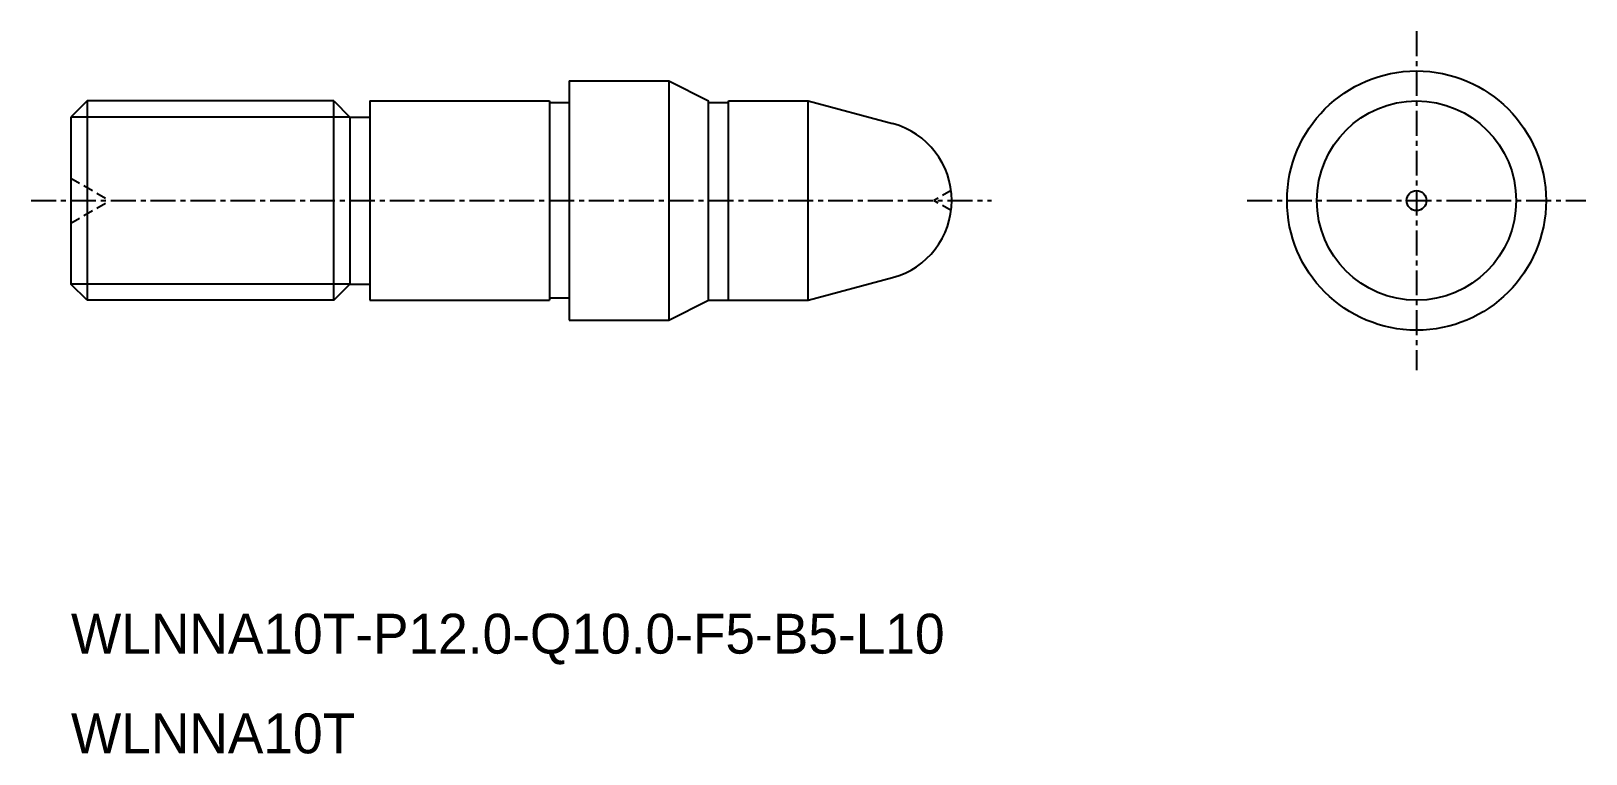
# Model space of a CAD drawing. Extents: x -2411.1 to -2333.1, y -821.3 to -785.
import ezdxf

# ---------------------------------------------------------------- set-up
doc = ezdxf.new("R2010")
doc.units = 0
doc.linetypes.add('CENTER', pattern=[2, 1.25, -0.25, 0.25, -0.25])
doc.linetypes.add('DASHED', pattern=[0.75, 0.5, -0.25])
doc.layers.get('0').update_dxf_attribs({"linetype": 'CONTINUOUS'})
doc.layers.add('CENTER', color=1, linetype='CENTER')

msp = doc.modelspace()

# ---------------------------------------------------------------- linework, layer by layer
at = {"color": 7, "linetype": 'CONTINUOUS'}
for p, q in [((-2384.121, -787.537), (-2379.121, -787.537)), ((-2384.121, -787.537), (-2384.121, -799.537)), ((-2379.121, -787.537), (-2379.121, -799.537)), ((-2408.309, -788.537), (-2409.121, -789.349)), ((-2395.933, -788.537), (-2408.309, -788.537)), ((-2408.305, -788.537), (-2408.305, -798.537)), ((-2395.938, -788.537), (-2395.938, -798.537)), ((-2395.933, -788.537), (-2395.121, -789.349)), ((-2394.121, -788.537), (-2385.095, -788.537)), ((-2394.121, -788.537), (-2394.121, -798.537)), ((-2385.095, -788.537), (-2385.095, -798.537)), ((-2372.121, -788.537), (-2367.881, -789.674)), ((-2372.121, -798.537), (-2372.121, -788.537)), ((-2409.121, -789.349), (-2409.121, -797.725)), ((-2395.121, -789.349), (-2395.121, -797.725)), ((-2395.121, -789.35), (-2394.121, -789.35)), ((-2372.121, -798.537), (-2367.881, -797.401)), ((-2408.309, -798.537), (-2409.121, -797.725)), ((-2395.933, -798.537), (-2395.121, -797.725)), ((-2395.121, -797.725), (-2394.121, -797.725)), ((-2395.933, -798.537), (-2408.309, -798.537)), ((-2394.121, -798.537), (-2385.095, -798.537)), ((-2384.121, -799.537), (-2379.121, -799.537))]:
    msp.add_line(p, q, dxfattribs=at)
at = {"color": 7}
for p, q in [((-2379.121, -787.537), (-2377.121, -788.537)), ((-2377.121, -798.537), (-2377.121, -788.537)), ((-2376.121, -798.537), (-2376.121, -788.537)), ((-2376.121, -788.537), (-2372.121, -788.537)), ((-2379.121, -799.537), (-2377.121, -798.537)), ((-2377.121, -798.537), (-2372.121, -798.537))]:
    msp.add_line(p, q, dxfattribs=at)
at = {"color": 3, "linetype": 'CONTINUOUS'}
for p, q in [((-2395.121, -789.35), (-2409.121, -789.35)), ((-2395.121, -797.725), (-2409.121, -797.725))]:
    msp.add_line(p, q, dxfattribs=at)
at = {"color": 3, "linetype": 'DASHED'}
for p, q in [((-2409.121, -792.412), (-2407.173, -793.537)), ((-2409.121, -794.662), (-2407.173, -793.537)), ((-2364.947, -793.037), (-2365.813, -793.537)), ((-2364.947, -794.037), (-2365.813, -793.537))]:
    msp.add_line(p, q, dxfattribs=at)
at = {"color": 7, "linetype": 'CONTINUOUS'}
for points in [[(-2384.121, -788.637), (-2385.095, -788.637)], [(-2376.121, -788.637), (-2377.121, -788.637)], [(-2384.121, -798.437), (-2385.095, -798.437)]]:
    msp.add_lwpolyline(points, dxfattribs=at)
for radius in [6.5, 5]:
    msp.add_circle((-2341.587, -793.537), radius, dxfattribs=at)
msp.add_arc((-2368.916, -793.537), 4, 285, 75, dxfattribs=at)
at = {"layer": 'CENTER', "color": 1, "linetype": 'CENTER'}
for p, q in [((-2341.587, -785.037), (-2341.587, -802.037)), ((-2411.121, -793.537), (-2362.916, -793.537)), ((-2350.087, -793.537), (-2333.087, -793.537))]:
    msp.add_line(p, q, dxfattribs=at)
at = {"layer": 'CENTER', "color": 7, "linetype": 'CONTINUOUS'}
msp.add_circle((-2341.587, -793.537), 0.5, dxfattribs=at)

# ---------------------------------------------------------------- texts
at = {"color": 7, "linetype": 'CONTINUOUS'}
for s, p in [('WLNNA10T-P12.0-Q10.0-F5-B5-L10', (-2409.121, -816.259)), ('WLNNA10T', (-2409.121, -821.259))]:
    msp.add_text(s, height=2, dxfattribs=at).set_placement(p)

doc.saveas('drawing.dxf')
